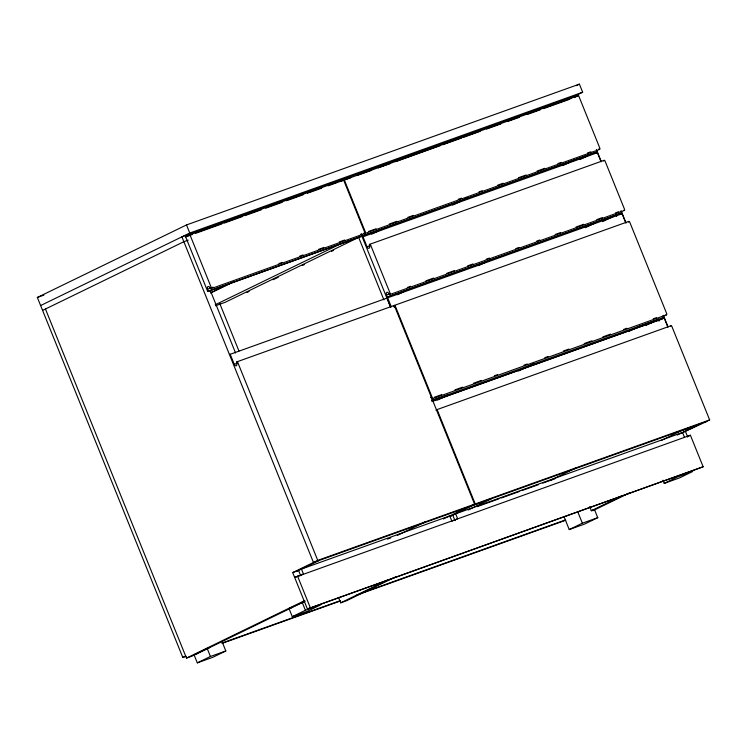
<?xml version="1.0" encoding="UTF-8"?>
<svg xmlns="http://www.w3.org/2000/svg" width="747" height="747" viewBox="0 0 747 747"><rect width="100%" height="100%" fill="white"/><g stroke="black" fill="none" stroke-linecap="round" stroke-linejoin="round"><path stroke-width="1.12" d="M186.096 656.286L182.8 657.463L37.35 297.455L186.507 224.94L579.383 84.131L582.651 92.226L570.138 98.315M40.618 305.551L189.775 233.027L582.651 92.226M361.062 234.1L361.931 236.239L597.068 151.874L207.722 291.507L185.658 236.892L189.953 234.81L343.508 179.775L364.751 232.364A1.092 0.663 70.3 0 1 363.845 233.409M42.579 310.407L183.855 241.711L188.244 240.132M339.213 181.866L343.508 179.775M340.725 181.213L578.58 95.532L599.822 148.111A1.092 0.663 70.3 0 1 598.758 148.952M576.254 85.653L579.383 84.131M574.284 97.624L578.58 95.532M207.722 291.507L361.987 236.127L361.175 234.1M211.27 292.46L227.966 284.346M210.514 293.057L233.447 281.908M215.257 304.785L339.362 244.446L357.701 237.873L225.249 302.274L215.547 305.756M247.024 292.441L249.115 291.423M273.103 279.761L278.314 277.23M302.302 265.568L304.384 264.55M331.5 251.365L333.592 250.357M620.925 210.934L621.737 212.96L621.028 213.306L386.61 297.315L362.258 237.051L362.967 236.696L367.057 246.809A2.185 1.326 70.3 0 0 369.065 248.256A2.185 1.326 70.3 0 0 369.448 245.651A1.092 0.663 70.3 0 1 369.634 244.353L604.052 160.334M371.735 234.147L382.165 229.077M452.682 205.07L468.313 197.469M562.762 165.582L572.146 161.025L590.485 154.452L580.055 159.522M596.676 153.032L597.395 152.687L601.064 161.791M386.61 297.315L621.737 212.96M386.283 298.361L387.646 297.782L391.325 306.877M397.46 294.72L406.844 290.153M478.397 265.643L490.91 259.564M585.349 227.676L596.825 222.102M602.642 221.616L615.164 215.528M621.355 214.118L622.064 213.763L625.743 222.867M437.537 400.093L449.012 394.519L431.757 400.7M518.483 371.026L534.114 363.415M628.563 331.537L638.993 326.458L657.323 319.893L645.856 325.468M663.187 317.671L663.906 317.316L663.093 315.299M663.513 318.474L664.232 318.129L667.911 327.233M301.237 575.069L294.654 577.431L690.396 435.23L703.151 466.782L307.4 608.982L292.693 572.576L317.755 560.39L474.578 504.188L394.659 306.382A1.092 0.663 70.3 0 0 393.408 305.943M297.259 571.11L319.352 560.362M300.266 575.451L303.413 573.92L301.452 569.065L449.759 515.916L451.72 520.771M397.311 535.431L425.585 521.686M443.475 518.969L467.659 507.213M470.283 506.279L474.578 504.188M470.937 506.036L475.232 503.954L709.65 419.935L671.898 326.504A1.092 0.663 70.3 0 0 670.647 326.056M450.936 516.102L473.551 505.103M468.229 510.033L491.171 498.875L472.842 505.448M454.475 520.183L457.622 518.661L455.661 513.805L682.543 432.494L684.504 437.34M182.8 657.463L185.667 656.071M551.267 479.947L576.282 467.781M45.446 309.006L186.479 658.098L304.132 600.887M221.934 641.346L225.818 650.973L212.699 657.351L197.311 662.869L194.043 654.774L210.271 647.275M292.292 616.686L305.411 610.299L320.799 604.79L307.671 611.167L292.292 616.686L289.014 608.59L305.252 601.092M303.777 601.811L192.371 655.978L186.479 658.098M307.4 608.982L703.151 466.782M197.311 662.869L210.43 656.482L225.818 650.973M661.338 440.459L681.152 430.823L699.491 424.249M677.305 435.034L700.443 423.792M705.355 422.027L709.65 419.935M680.666 433.531L706.335 421.672L313.46 562.482L181.894 236.855L574.779 96.055M338.503 597.423L340.688 602.829L387.544 580.046M395.518 576.927L346.58 600.719L340.688 602.829M687.539 436.622L690.396 435.23M591.166 510.799L622.4 495.606M592.455 510.565L594.481 509.585L597.749 517.68L584.621 524.058L569.233 529.576L564.05 516.747M592.894 510.715L630.384 492.488M569.233 529.576L582.361 523.189L597.749 517.68M664.214 483.393L677.342 477.006L692.73 471.497L679.602 477.875L664.214 483.393L662.916 480.181M185.658 236.892L192.24 234.539M195.537 233.363L221.859 223.923M224.044 223.138L242.691 216.453M244.885 215.668L261.338 209.776M265.727 208.198L282.179 202.306M286.568 200.738L303.021 194.836M307.409 193.268L321.668 188.16M328.241 185.798L338.111 182.259M340.959 181.241L350.819 177.702M357.393 175.349L371.632 170.251M378.206 167.888L390.251 163.574M395.733 161.613L440.646 145.516M442.831 144.731L461.459 138.055M463.644 137.271L480.078 131.379M486.652 129.026L500.892 123.918M507.465 121.565L519.51 117.251M527.186 114.496L540.324 109.79M543.611 108.614L569.905 99.192M37.35 297.455L43.933 295.102M208.441 291.153L207.619 289.136L213.11 287.165M278.911 263.579L282.207 262.402M299.752 256.118L303.039 254.932M318.399 249.433L323.881 247.472M339.241 241.963L344.722 240.002M368.402 231.514L376.068 228.769M389.215 224.053L396.881 221.308M407.834 217.377L413.315 215.416M458.228 199.318L461.506 198.142M479.042 191.858L482.319 190.681M497.661 185.191L503.133 183.23M518.474 177.73L526.14 174.985M537.093 171.054L544.759 168.308M557.906 163.593L561.193 162.416M587.487 152.995L590.765 151.818M207.619 289.136A2.185 1.326 70.3 0 1 208.002 286.531A2.185 1.326 70.3 0 1 210.01 287.968A1.092 0.663 70.3 0 0 211.018 288.697L364.564 233.662M364.219 232.709A1.092 0.663 70.3 0 0 365.218 233.428L599.636 149.419M362.258 237.051L597.395 152.687M367.057 246.809L370.344 245.632M387.32 296.97L386.507 294.944L389.794 293.767M407.32 287.492L410.607 286.306M425.939 280.816L433.605 278.071M446.753 273.355L454.419 270.61M467.566 265.895L473.047 263.934M486.185 259.228L489.472 258.042M515.766 248.62L519.053 247.444M536.579 241.169L539.866 239.983M555.198 234.493L560.68 232.532M576.012 227.032L583.678 224.287M596.825 219.571L602.306 217.61M615.444 212.895L618.731 211.718M386.507 294.944A2.185 1.326 70.3 0 1 386.881 292.348A2.185 1.326 70.3 0 1 388.888 293.786A1.092 0.663 70.3 0 0 389.897 294.505L624.315 210.495M622.064 213.763L229.45 354.564L230.169 354.218L234.259 364.331A2.185 1.326 70.3 0 0 236.267 365.769A2.185 1.326 70.3 0 0 236.64 363.173A1.092 0.663 70.3 0 1 236.827 361.865L393.66 305.663M394.313 305.43L628.731 221.42M234.259 364.331L237.546 363.154M434.147 397.348L441.813 394.593M454.96 389.887L462.626 387.142M473.579 383.211L481.245 380.466M494.393 375.75L497.679 374.574M523.974 365.152L527.261 363.976M544.787 357.692L548.074 356.515M563.406 351.025L568.887 349.054M584.219 343.564L591.885 340.819M602.838 336.888L610.504 334.142M623.652 329.427L626.938 328.25M653.233 318.829L656.52 317.652M432.065 398.87L666.483 314.861M431.682 400.541L663.906 317.316M432.009 401.354L664.232 318.129M432.382 401.307L662.421 318.866M436.472 409.795L670.89 325.776M292.693 572.576L298.585 570.465L300.705 575.704M448.863 516.607L452.794 515.197L454.914 520.444M476.988 506.699L498.912 498.847M501.106 498.062L519.744 491.377M521.938 490.592L538.382 484.7M542.77 483.132L554.825 478.808M387.497 539.082L390.784 537.905M451.59 521.182L454.876 520.005M289.014 608.59L292.133 607.479M221.878 643.092L340.399 600.616M361.249 593.146L565.376 519.987M594.481 509.585L591.372 510.705L589.691 506.541M222.307 643.307L339.736 601.223M356.198 595.322L565.806 520.201M194.043 654.774L197.152 653.662M596.377 149.512L601.176 161.389M621.243 211.074L626.042 222.951M663.569 315.832L667.939 326.635M615.789 214.258L616.658 216.425M658.116 319.025L658.985 321.182M685.578 431.775L687.698 437.014M577.608 511.434L582.361 523.189M344.162 179.541L365.404 232.13A1.092 0.663 70.3 0 1 365.218 233.428M475.232 503.954L437.481 410.514A1.092 0.663 70.3 0 0 436.164 410.551M361.828 233.867L362.64 235.893M386.993 298.016L390.672 307.12M386.937 298.128L390.42 306.756M358.569 237.21L383.883 299.846M219.739 303.459L238.947 351.015M186.507 224.94L189.775 233.027M189.953 234.81L211.205 287.39A1.092 0.663 70.3 0 1 211.018 288.697M210.262 290.359L235.566 353.004M317.755 560.39L237.835 362.594A1.092 0.663 70.3 0 0 236.827 361.865M297.521 576.03L310.266 607.582M302.143 602.213L305.411 610.299M207.162 648.396L210.43 656.482M623.596 210.243A1.092 0.663 70.3 0 0 624.501 209.197L605.051 161.063A1.092 0.663 70.3 0 0 603.735 161.1M389.897 294.505A1.092 0.663 70.3 0 0 390.083 293.207L370.633 245.072A1.092 0.663 70.3 0 0 369.634 244.353M665.941 314.767A1.092 0.663 70.3 0 0 666.669 313.553L629.73 222.139A1.092 0.663 70.3 0 0 628.414 222.176M431.336 398.618A1.092 0.663 70.3 0 0 432.252 397.572L395.312 306.149A1.092 0.663 70.3 0 0 394.005 305.934M430.487 397.217A2.185 1.326 70.3 0 1 430.804 397.647M394.033 306.457A1.092 0.663 70.3 0 0 394.117 306.728A2.185 1.326 70.3 0 1 394.295 307.278"/></g></svg>
